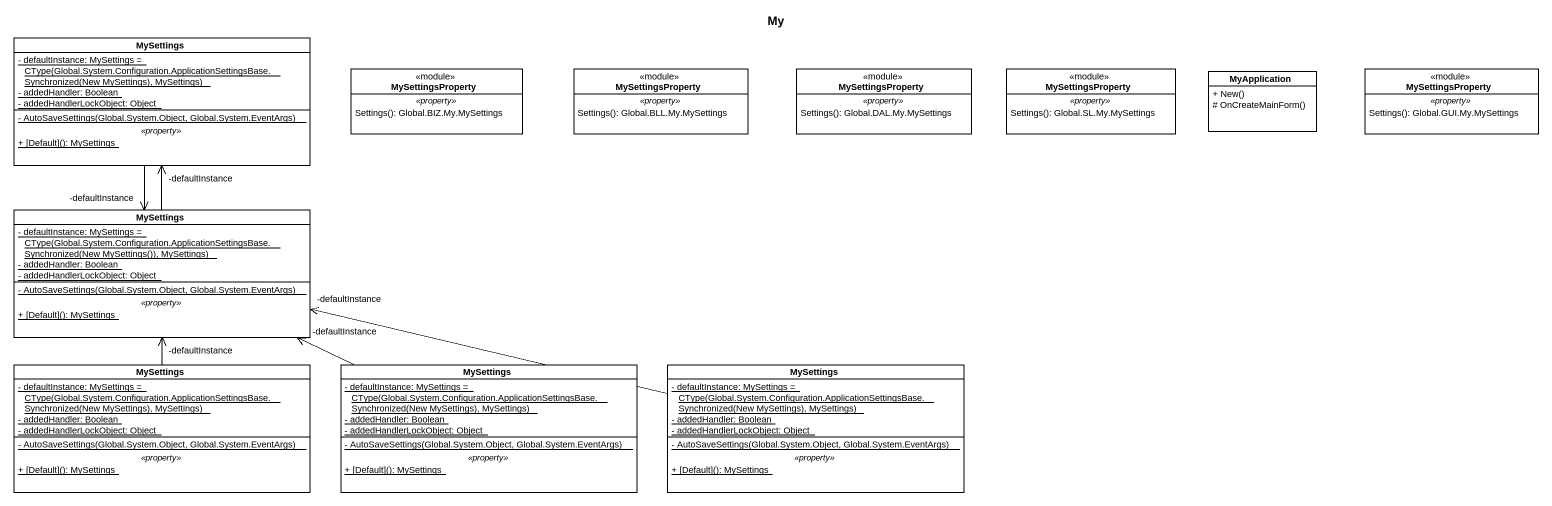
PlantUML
@startuml
title My
hide circle
hide empty members
skinparam classAttributeIconSize 0
class MySettings {
  {static} {field} - defaultInstance: MySettings = CType(Global.System.Configuration.ApplicationSettingsBase.Synchronized(New MySettings), MySettings)
  {static} - addedHandler: Boolean
  {static} - addedHandlerLockObject: Object
  --
  {static} - AutoSaveSettings(Global.System.Object, Global.System.EventArgs)
  .. <<property>> ..
  {static} + [Default](): MySettings
}
class MySettingsProperty <<module>> {
  .. <<property>> ..
  Settings(): Global.BIZ.My.MySettings
}
class "MySettingsProperty" as MySettingsProperty_2 <<module>> {
  .. <<property>> ..
  Settings(): Global.BLL.My.MySettings
}
class "MySettingsProperty" as MySettingsProperty_3 <<module>> {
  .. <<property>> ..
  Settings(): Global.DAL.My.MySettings
}
class "MySettingsProperty" as MySettingsProperty_4 <<module>> {
  .. <<property>> ..
  Settings(): Global.SL.My.MySettings
}
class MyApplication {
  + New()
  # OnCreateMainForm()
}
class "MySettingsProperty" as MySettingsProperty_5 <<module>> {
  .. <<property>> ..
  Settings(): Global.GUI.My.MySettings
}
class "MySettings" as MySettings_2 {
  {static} {field} - defaultInstance: MySettings = CType(Global.System.Configuration.ApplicationSettingsBase.Synchronized(New MySettings()), MySettings)
  {static} - addedHandler: Boolean
  {static} - addedHandlerLockObject: Object
  --
  {static} - AutoSaveSettings(Global.System.Object, Global.System.EventArgs)
  .. <<property>> ..
  {static} + [Default](): MySettings
}
class "MySettings" as MySettings_3 {
  {static} {field} - defaultInstance: MySettings = CType(Global.System.Configuration.ApplicationSettingsBase.Synchronized(New MySettings), MySettings)
  {static} - addedHandler: Boolean
  {static} - addedHandlerLockObject: Object
  --
  {static} - AutoSaveSettings(Global.System.Object, Global.System.EventArgs)
  .. <<property>> ..
  {static} + [Default](): MySettings
}
class "MySettings" as MySettings_4 {
  {static} {field} - defaultInstance: MySettings = CType(Global.System.Configuration.ApplicationSettingsBase.Synchronized(New MySettings), MySettings)
  {static} - addedHandler: Boolean
  {static} - addedHandlerLockObject: Object
  --
  {static} - AutoSaveSettings(Global.System.Object, Global.System.EventArgs)
  .. <<property>> ..
  {static} + [Default](): MySettings
}
class "MySettings" as MySettings_5 {
  {static} {field} - defaultInstance: MySettings = CType(Global.System.Configuration.ApplicationSettingsBase.Synchronized(New MySettings), MySettings)
  {static} - addedHandler: Boolean
  {static} - addedHandlerLockObject: Object
  --
  {static} - AutoSaveSettings(Global.System.Object, Global.System.EventArgs)
  .. <<property>> ..
  {static} + [Default](): MySettings
}
MySettings --> "-defaultInstance" MySettings_2
MySettings_2 -up-> "-defaultInstance" MySettings
MySettings_3 -up-> "-defaultInstance" MySettings_2
MySettings_4 -left-> "-defaultInstance" MySettings_2
MySettings_5 -left-> "-defaultInstance" MySettings_2
@enduml
